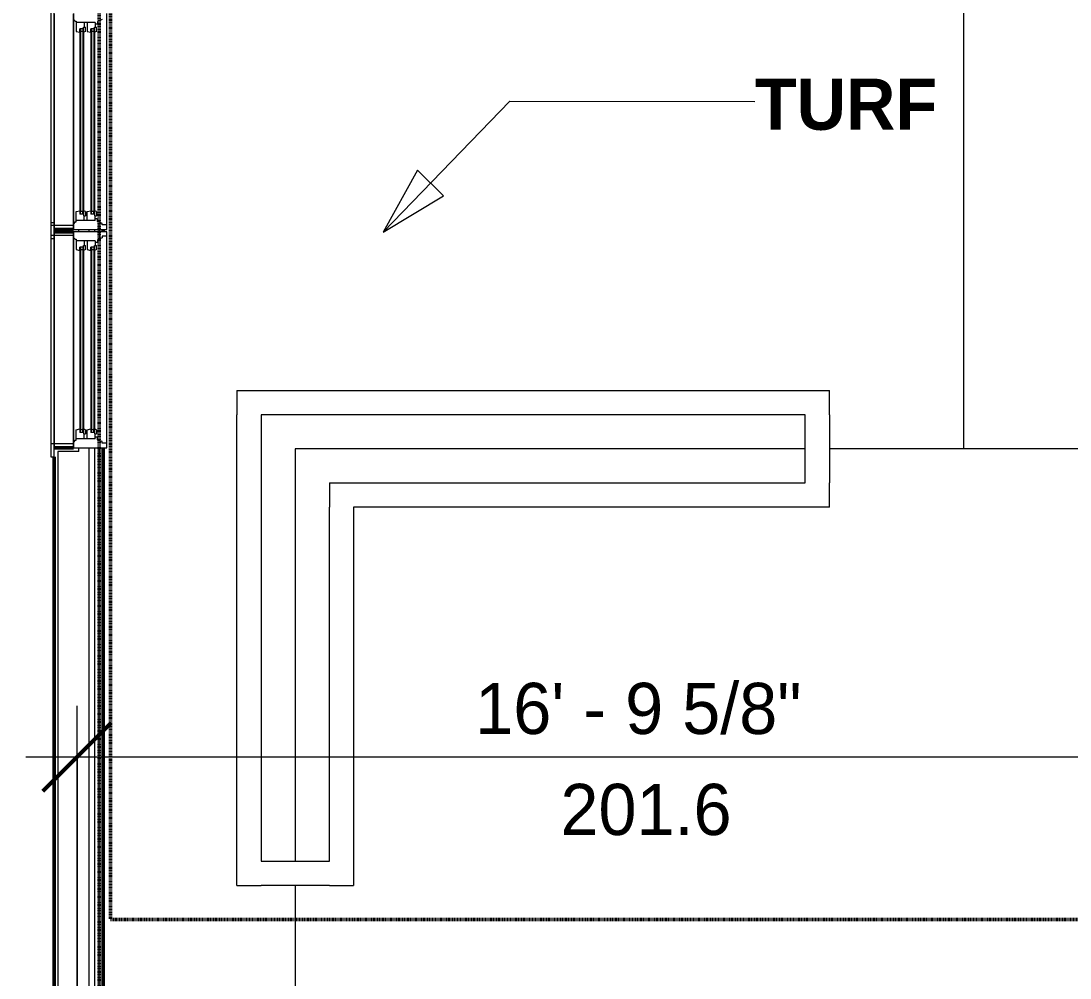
# Model space of a CAD drawing. Header units: inches. Extents: x -4266 to -1814, y 9706 to 12441.
# Drawn here: x -3415.8 to -3231.2, y 10841.1 to 11009.5 of the extents above; entities that cross this region are included whole.
import ezdxf

# ---------------------------------------------------------------- set-up
doc = ezdxf.new("R2010")
doc.units = ezdxf.units.IN
doc.header["$MEASUREMENT"] = 0
doc.linetypes.add('Dash 1_16_', pattern=[0.125, 0.0625, -0.0625])
for name, color, linetype, lineweight in [('A-ANNO-DIMS', 211, 'Continuous', 9), ('A-ANNO-DIMS-96', 211, 'Continuous', 9), ('A-FLOR-2', 10, 'Continuous', 13), ('A-GLAZ-1', 7, 'Continuous', 9), ('A-GLAZ-2', 50, 'Continuous', 20), ('A-WALL-3', 250, 'Continuous', 50), ('A-WALL-4', 10, 'Continuous', 13), ('C-PROP-LINE-2', 91, 'Dash 1_16_', 50), ('G-ANNO-TEXT', 231, 'Continuous', 9)]:
    doc.layers.add(name, color=color, linetype=linetype, lineweight=lineweight)
doc.styles.add('Century Gothic', font='ufonts.com_century-gothic.ttf', dxfattribs={"height": 9})
doc.styles.add('Century Gothic_B', font='GOTHICB.TTF', dxfattribs={"height": 9})
doc.dimstyles.new('OD__1_16__Tol__', dxfattribs={"dimscale": 12, "dimtxt": 9.397514, "dimasz": 1, "dimexe": 0.75, "dimexo": 0.5, "dimgap": 0.125, "dimtad": 1, "dimdec": 4, "dimrnd": 0.0625, "dimzin": 3, "dimdsep": 46, "dimlunit": 4, "dimtxsty": 'Century Gothic', "dimblk1": 'OBLIQUE', "dimblk2": 'OBLIQUE', "dimsah": 1, "dimcen": 0.09, "dimdle": 0.75, "dimazin": 0, "dimtfac": 1, "dimtdec": 4, "dimtix": 1, "dimtmove": 0, "dimatfit": 3, "dimfxl": 1, "dimtvp": 1, "dimtfill": 1, "dimfrac": 2, "dimtolj": 1, "dimtzin": 0, "dimarcsym": 2})

# ---------------------------------------------------------------- blocks, each defined once
blk = doc.blocks.new('DIMBLOCK1-FLOOR PLAN - 1ST FLOOR')
at = {"layer": 'A-ANNO-DIMS-96'}
for p, q in [((-3405.92, 10819.49), (-3405.92, 10888.99)), ((-3204.32, 10819.49), (-3204.32, 10888.99)), ((-3414.92, 10879.99), (-3204.32, 10879.99)), ((-3405.92, 10879.99), (-3405.92, 10819.49)), ((-3204.32, 10879.99), (-3204.32, 10819.49))]:
    blk.add_line(p, q, dxfattribs=at)
at = {"layer": 'A-ANNO-DIMS-96', "lineweight": 50}
for p, q in [((-3405.92, 10879.99), (-3399.92, 10885.99)), ((-3204.32, 10879.99), (-3198.32, 10885.99)), ((-3405.92, 10879.99), (-3411.92, 10873.99)), ((-3204.32, 10879.99), (-3210.32, 10873.99))]:
    blk.add_line(p, q, dxfattribs=at)
at = {"layer": 'A-ANNO-DIMS-96', "color": 0, "char_height": 9, "attachment_point": 1, "line_spacing_factor": 0.984502, "style": 'Century Gothic', "bg_fill": 3, "box_fill_scale": 1.25, "bg_fill_color": 256, "bg_fill_true_color": 13158600, "bg_fill_transparency": 0}
for s, insert, width in [('16\' - 9 5/8"', (-3335.85, 10893.02), 73.7481), ('201.6', (-3320.86, 10875.25), 37.7691)]:
    blk.add_mtext(s, dxfattribs=dict(at, insert=insert, width=width))
blk = doc.blocks.new('_Oblique')
at = {"color": 0, "linetype": 'ByBlock', "lineweight": -2}
blk.add_line((-0.5, -0.5), (0.5, 0.5), dxfattribs=at)
blk = doc.blocks.new('DIMBLOCK6-FLOOR PLAN - 1ST FLOOR')
at = {"layer": 'A-ANNO-DIMS-96'}
for p, q in [((-3829.32, 11540.99), (-3829.32, 10271.31)), ((-3829.32, 10280.31), (-3829.32, 11540.99)), ((-3338.72, 10282.79), (-3338.72, 10271.31)), ((-3338.72, 10280.31), (-3338.72, 10282.79)), ((-3838.32, 10280.31), (-3338.72, 10280.31))]:
    blk.add_line(p, q, dxfattribs=at)
at = {"layer": 'A-ANNO-DIMS-96', "lineweight": 50}
for p, q in [((-3829.32, 10280.31), (-3823.32, 10286.31)), ((-3338.72, 10280.31), (-3332.72, 10286.31)), ((-3829.32, 10280.31), (-3835.32, 10274.31)), ((-3338.72, 10280.31), (-3344.72, 10274.31))]:
    blk.add_line(p, q, dxfattribs=at)
at = {"layer": 'A-ANNO-DIMS-96', "color": 0, "char_height": 9, "attachment_point": 1, "line_spacing_factor": 0.984502, "style": 'Century Gothic', "bg_fill": 3, "box_fill_scale": 1.25, "bg_fill_color": 256, "bg_fill_true_color": 13158600, "bg_fill_transparency": 0}
for s, insert, width in [('40\' - 10 5/8"', (-3618.26, 10293.34), 82.1611), ('490.6', (-3599.76, 10275.58), 37.7691)]:
    blk.add_mtext(s, dxfattribs=dict(at, insert=insert, width=width))

msp = doc.modelspace()

# ---------------------------------------------------------------- linework, layer by layer
at = {"layer": 'A-FLOR-2'}
for p, q in [((-3249.92374, 11049.2894), (-3249.92374, 10934.1894)), ((-3213.92374, 10934.1894), (-3273.52374, 10934.1894))]:
    msp.add_line(p, q, dxfattribs=at)
at = {"layer": 'A-WALL-4'}
for p, q in [((-3273.52374, 10940.1894), (-3273.52374, 10944.4394)), ((-3277.77374, 10928.1894), (-3277.77374, 10940.1894)), ((-3273.52374, 10940.1894), (-3273.52374, 10928.1894)), ((-3273.52374, 10923.9394), (-3273.52374, 10928.1894))]:
    msp.add_line(p, q, dxfattribs=at)
at = {"layer": 'G-ANNO-TEXT'}
msp.add_line((-3329.76783, 10995.36196), (-3286.64675, 10995.32473), dxfattribs=at)

# ---------------------------------------------------------------- texts
at = {"layer": 'G-ANNO-TEXT', "insert": (-3286.64675, 10999.32709), "char_height": 9, "width": 32.724, "attachment_point": 1, "style": 'Century Gothic_B'}
msp.add_mtext('TURF', dxfattribs=at)

# ---------------------------------------------------------------- dimensions: what is measured, and where the dimension line sits
at = {"layer": 'A-ANNO-DIMS'}
dim = msp.add_linear_dim(base=(-3204.32374, 10879.98515), p1=(-3405.92374, 10813.4894), p2=(-3204.32374, 10813.4894), dimstyle='OD__1_16__Tol__', override={"dimpost": '<>\\X', "dimfxl": 201.6}, dxfattribs=at)
dim.commit()
dim.dimension.update_dxf_attribs({"geometry": 'DIMBLOCK1-FLOOR PLAN - 1ST FLOOR', "text_midpoint": (-3305.12374, 10879.98515)})

# ---------------------------------------------------------------- next in the draw order: dimensions: what is measured, and where the dimension line sits
dim = msp.add_linear_dim(base=(-3338.72374, 10280.30762), p1=(-3829.32374, 11546.9894), p2=(-3338.72374, 10288.7929), dimstyle='OD__1_16__Tol__', override={"dimpost": '<>\\X', "dimfxl": 1350.461691}, dxfattribs=at)
dim.commit()
dim.dimension.update_dxf_attribs({"geometry": 'DIMBLOCK6-FLOOR PLAN - 1ST FLOOR', "text_midpoint": (-3584.02374, 10280.30762)})

# ---------------------------------------------------------------- next in the draw order: linework, layer by layer
at = {"layer": 'A-FLOR-2'}
for p, q in [((-3277.77374, 10934.1894), (-3367.52374, 10934.1894)), ((-3367.52374, 10934.1894), (-3367.52374, 10861.6394)), ((-3367.52374, 10857.3894), (-3367.52374, 10822.4894))]:
    msp.add_line(p, q, dxfattribs=at)
at = {"layer": 'A-GLAZ-1'}
for p, q in [((-3410.54874, 11012.36361), (-3410.54874, 10971.21518)), ((-3409.92374, 10971.21518), (-3409.92374, 11012.36361)), ((-3409.92374, 11010.73861), (-3409.92374, 10972.84018)), ((-3406.54874, 10972.84018), (-3406.54874, 11010.73861)), ((-3405.29874, 11008.08236), (-3405.29874, 11007.48861)), ((-3404.92374, 11008.08236), (-3404.92374, 11007.48861)), ((-3403.36124, 11008.08236), (-3403.36124, 11007.48861)), ((-3402.98624, 11008.08236), (-3402.98624, 11007.48861)), ((-3405.42374, 11007.48861), (-3405.42374, 10976.09018)), ((-3404.92374, 11007.61361), (-3405.29874, 11007.61361)), ((-3405.29874, 11007.48861), (-3405.29874, 10976.09018)), ((-3404.92374, 11007.48861), (-3404.92374, 10976.09018)), ((-3404.79874, 11007.48861), (-3404.79874, 10976.09018)), ((-3403.48624, 11007.48861), (-3403.48624, 10976.09018)), ((-3402.98624, 11007.61361), (-3403.36124, 11007.61361)), ((-3403.36124, 11007.48861), (-3403.36124, 10976.09018)), ((-3402.98624, 11007.48861), (-3402.98624, 10976.09018)), ((-3402.86124, 11007.48861), (-3402.86124, 10976.09018)), ((-3405.29874, 10975.49643), (-3405.29874, 10976.09018)), ((-3404.92374, 10975.96518), (-3405.29874, 10975.96518)), ((-3404.92374, 10975.49643), (-3404.92374, 10976.09018)), ((-3403.36124, 10975.49643), (-3403.36124, 10976.09018)), ((-3402.98624, 10975.96518), (-3403.36124, 10975.96518)), ((-3402.98624, 10975.49643), (-3402.98624, 10976.09018)), ((-3409.92374, 10973.96361), (-3410.54874, 10973.96361)), ((-3410.54874, 10973.96361), (-3410.54874, 10932.81518)), ((-3409.92374, 10973.46518), (-3410.54874, 10973.46518)), ((-3409.92374, 10932.81518), (-3409.92374, 10973.96361)), ((-3406.54874, 10973.46518), (-3409.92374, 10973.46518)), ((-3409.92374, 10972.84018), (-3406.54874, 10972.84018)), ((-3409.92374, 10971.71361), (-3410.54874, 10971.71361)), ((-3410.54874, 10971.21518), (-3409.92374, 10971.21518)), ((-3406.54874, 10972.33861), (-3409.92374, 10972.33861)), ((-3409.92374, 10972.33861), (-3409.92374, 10934.44018)), ((-3406.54874, 10971.71361), (-3409.92374, 10971.71361)), ((-3406.54874, 10934.44018), (-3406.54874, 10972.33861)), ((-3405.42374, 10969.08861), (-3405.42374, 10937.69018)), ((-3405.29874, 10969.68236), (-3405.29874, 10969.08861)), ((-3404.92374, 10969.21361), (-3405.29874, 10969.21361)), ((-3405.29874, 10969.08861), (-3405.29874, 10937.69018)), ((-3404.92374, 10969.68236), (-3404.92374, 10969.08861)), ((-3404.92374, 10969.08861), (-3404.92374, 10937.69018)), ((-3404.79874, 10969.08861), (-3404.79874, 10937.69018)), ((-3403.48624, 10969.08861), (-3403.48624, 10937.69018)), ((-3403.36124, 10969.68236), (-3403.36124, 10969.08861)), ((-3402.98624, 10969.21361), (-3403.36124, 10969.21361)), ((-3403.36124, 10969.08861), (-3403.36124, 10937.69018)), ((-3402.98624, 10969.68236), (-3402.98624, 10969.08861)), ((-3402.98624, 10969.08861), (-3402.98624, 10937.69018)), ((-3402.86124, 10969.08861), (-3402.86124, 10937.69018)), ((-3405.29874, 10937.09643), (-3405.29874, 10937.69018)), ((-3404.92374, 10937.56518), (-3405.29874, 10937.56518)), ((-3404.92374, 10937.09643), (-3404.92374, 10937.69018)), ((-3403.36124, 10937.09643), (-3403.36124, 10937.69018)), ((-3402.98624, 10937.56518), (-3403.36124, 10937.56518)), ((-3402.98624, 10937.09643), (-3402.98624, 10937.69018)), ((-3409.92374, 10935.06518), (-3410.54874, 10935.06518)), ((-3406.54874, 10935.06518), (-3409.92374, 10935.06518)), ((-3409.92374, 10934.44018), (-3406.54874, 10934.44018)), ((-3410.54874, 10932.81518), (-3409.92374, 10932.81518))]:
    msp.add_line(p, q, dxfattribs=at)
at = {"layer": 'A-GLAZ-2'}
for p, q in [((-3406.54874, 11010.80111), (-3406.54874, 10972.77768)), ((-3406.26858, 11009.45736), (-3406.54874, 11009.79125)), ((-3401.48624, 11009.71393), (-3402.29874, 11009.39486)), ((-3400.67374, 10972.77768), (-3400.67374, 11010.80111)), ((-3406.26858, 11009.45736), (-3406.04874, 11009.45736)), ((-3406.04874, 11009.45736), (-3406.04874, 11007.64486)), ((-3402.73624, 11009.20736), (-3406.04874, 11009.20736)), ((-3404.79874, 11008.08236), (-3405.42374, 11008.08236)), ((-3405.42374, 11007.48861), (-3405.42374, 11008.08236)), ((-3404.79874, 11008.36361), (-3404.45499, 11008.36361)), ((-3404.79874, 11007.49174), (-3404.79874, 11008.36361)), ((-3404.67374, 11009.20736), (-3404.67374, 11008.36361)), ((-3404.45499, 11007.64486), (-3404.45499, 11008.36361)), ((-3404.11124, 11009.20736), (-3404.11124, 11007.64486)), ((-3402.86124, 11008.08236), (-3403.48624, 11008.08236)), ((-3403.48624, 11007.48861), (-3403.48624, 11008.08236)), ((-3402.86124, 11008.36361), (-3402.51749, 11008.36361)), ((-3402.86124, 11007.49174), (-3402.86124, 11008.36361)), ((-3402.73624, 11009.20736), (-3402.73624, 11008.36361)), ((-3402.29874, 11008.92611), (-3402.73624, 11008.92611)), ((-3402.51749, 11007.64486), (-3402.51749, 11008.36361)), ((-3402.29874, 11009.39486), (-3402.29874, 11008.92611)), ((-3406.04874, 11007.64486), (-3405.42374, 11007.48861)), ((-3404.45499, 11007.64486), (-3404.79874, 11007.49174)), ((-3404.11124, 11007.64486), (-3403.48624, 11007.48861)), ((-3402.51749, 11007.64486), (-3402.86124, 11007.49174)), ((-3406.04874, 10975.93393), (-3405.42374, 10976.09018)), ((-3406.04874, 10974.12143), (-3406.04874, 10975.93393)), ((-3405.42374, 10976.09018), (-3405.42374, 10975.49643)), ((-3404.79874, 10975.49643), (-3405.42374, 10975.49643)), ((-3404.45499, 10975.93393), (-3404.79874, 10976.08705)), ((-3404.79874, 10976.08705), (-3404.79874, 10975.21518)), ((-3404.79874, 10975.21518), (-3404.45499, 10975.21518)), ((-3404.67374, 10974.37143), (-3404.67374, 10975.21518)), ((-3404.45499, 10975.93393), (-3404.45499, 10975.21518)), ((-3404.11124, 10975.93393), (-3403.48624, 10976.09018)), ((-3404.11124, 10974.37143), (-3404.11124, 10975.93393)), ((-3403.48624, 10976.09018), (-3403.48624, 10975.49643)), ((-3402.86124, 10975.49643), (-3403.48624, 10975.49643)), ((-3402.51749, 10975.93393), (-3402.86124, 10976.08705)), ((-3402.86124, 10976.08705), (-3402.86124, 10975.21518)), ((-3402.86124, 10975.21518), (-3402.51749, 10975.21518)), ((-3402.73624, 10974.37143), (-3402.73624, 10975.21518)), ((-3402.29874, 10974.65268), (-3402.73624, 10974.65268)), ((-3402.51749, 10975.93393), (-3402.51749, 10975.21518)), ((-3402.29874, 10974.18393), (-3402.29874, 10974.65268)), ((-3406.26858, 10974.12143), (-3406.54874, 10973.78755)), ((-3406.54874, 10972.77768), (-3400.67374, 10972.77768)), ((-3406.26858, 10974.12143), (-3406.04874, 10974.12143)), ((-3402.73624, 10974.37143), (-3406.04874, 10974.37143)), ((-3401.48624, 10973.86486), (-3402.29874, 10974.18393)), ((-3402.04874, 10972.40111), (-3402.04874, 10973.90111)), ((-3402.04874, 10972.77768), (-3402.04874, 10971.27768)), ((-3401.48624, 10973.59018), (-3401.48624, 10973.86486)), ((-3400.67374, 10973.59018), (-3401.48624, 10973.59018)), ((-3400.67374, 10972.40111), (-3406.54874, 10972.40111)), ((-3406.54874, 10972.40111), (-3406.54874, 10934.37768)), ((-3406.26858, 10971.05736), (-3406.54874, 10971.39125)), ((-3406.26858, 10971.05736), (-3406.04874, 10971.05736)), ((-3406.04874, 10971.05736), (-3406.04874, 10969.24486)), ((-3402.73624, 10970.80736), (-3406.04874, 10970.80736)), ((-3404.67374, 10970.80736), (-3404.67374, 10969.96361)), ((-3404.11124, 10970.80736), (-3404.11124, 10969.24486)), ((-3402.73624, 10970.80736), (-3402.73624, 10969.96361)), ((-3401.48624, 10971.31393), (-3402.29874, 10970.99486)), ((-3402.29874, 10970.99486), (-3402.29874, 10970.52611)), ((-3401.48624, 10971.58861), (-3401.48624, 10971.31393)), ((-3400.67374, 10971.58861), (-3401.48624, 10971.58861)), ((-3400.67374, 10934.37768), (-3400.67374, 10972.40111)), ((-3406.04874, 10969.24486), (-3405.42374, 10969.08861)), ((-3404.79874, 10969.68236), (-3405.42374, 10969.68236)), ((-3405.42374, 10969.08861), (-3405.42374, 10969.68236)), ((-3404.79874, 10969.96361), (-3404.45499, 10969.96361)), ((-3404.79874, 10969.09174), (-3404.79874, 10969.96361)), ((-3404.45499, 10969.24486), (-3404.79874, 10969.09174)), ((-3404.45499, 10969.24486), (-3404.45499, 10969.96361)), ((-3404.11124, 10969.24486), (-3403.48624, 10969.08861)), ((-3402.86124, 10969.68236), (-3403.48624, 10969.68236)), ((-3403.48624, 10969.08861), (-3403.48624, 10969.68236)), ((-3402.86124, 10969.96361), (-3402.51749, 10969.96361)), ((-3402.86124, 10969.09174), (-3402.86124, 10969.96361)), ((-3402.51749, 10969.24486), (-3402.86124, 10969.09174)), ((-3402.29874, 10970.52611), (-3402.73624, 10970.52611)), ((-3402.51749, 10969.24486), (-3402.51749, 10969.96361)), ((-3406.04874, 10937.53393), (-3405.42374, 10937.69018)), ((-3405.42374, 10937.69018), (-3405.42374, 10937.09643)), ((-3404.45499, 10937.53393), (-3404.79874, 10937.68705)), ((-3404.79874, 10937.68705), (-3404.79874, 10936.81518)), ((-3404.11124, 10937.53393), (-3403.48624, 10937.69018)), ((-3403.48624, 10937.69018), (-3403.48624, 10937.09643)), ((-3402.51749, 10937.53393), (-3402.86124, 10937.68705)), ((-3402.86124, 10937.68705), (-3402.86124, 10936.81518)), ((-3406.26858, 10935.72143), (-3406.54874, 10935.38755)), ((-3406.26858, 10935.72143), (-3406.04874, 10935.72143)), ((-3406.04874, 10935.72143), (-3406.04874, 10937.53393)), ((-3402.73624, 10935.97143), (-3406.04874, 10935.97143)), ((-3404.79874, 10937.09643), (-3405.42374, 10937.09643)), ((-3404.79874, 10936.81518), (-3404.45499, 10936.81518)), ((-3404.67374, 10935.97143), (-3404.67374, 10936.81518)), ((-3404.45499, 10937.53393), (-3404.45499, 10936.81518)), ((-3404.11124, 10935.97143), (-3404.11124, 10937.53393)), ((-3402.86124, 10937.09643), (-3403.48624, 10937.09643)), ((-3402.86124, 10936.81518), (-3402.51749, 10936.81518)), ((-3402.73624, 10935.97143), (-3402.73624, 10936.81518)), ((-3402.29874, 10936.25268), (-3402.73624, 10936.25268)), ((-3402.51749, 10937.53393), (-3402.51749, 10936.81518)), ((-3402.29874, 10935.78393), (-3402.29874, 10936.25268)), ((-3401.48624, 10935.46486), (-3402.29874, 10935.78393)), ((-3406.54874, 10934.37768), (-3400.67374, 10934.37768)), ((-3402.04874, 10934.37768), (-3402.04874, 10932.87768)), ((-3401.48624, 10935.19018), (-3401.48624, 10935.46486)), ((-3400.67374, 10935.19018), (-3401.48624, 10935.19018))]:
    msp.add_line(p, q, dxfattribs=at)
at = {"layer": 'A-WALL-3'}
for p, q in [((-3406.54874, 10972.77768), (-3409.92374, 10972.77768)), ((-3401.29874, 10972.40111), (-3401.29874, 10972.77768)), ((-3409.92374, 10972.40111), (-3406.54874, 10972.40111)), ((-3406.54874, 10934.37768), (-3409.92374, 10934.37768)), ((-3401.29874, 10822.4894), (-3401.29874, 10934.37768)), ((-3409.92374, 10932.81518), (-3409.92374, 10813.8644))]:
    msp.add_line(p, q, dxfattribs=at)
at = {"layer": 'A-WALL-4'}
for p, q in [((-3405.61124, 10972.40111), (-3405.61124, 10972.77768)), ((-3403.79874, 10972.40111), (-3403.79874, 10972.77768)), ((-3402.79874, 10972.40111), (-3402.79874, 10972.77768)), ((-3402.04874, 10972.40111), (-3402.04874, 10972.77768)), ((-3377.77374, 10944.4394), (-3273.52374, 10944.4394)), ((-3377.77374, 10944.4394), (-3377.77374, 10940.1894)), ((-3377.77374, 10857.3894), (-3377.77374, 10940.1894)), ((-3277.77374, 10940.1894), (-3373.52374, 10940.1894)), ((-3373.52374, 10940.1894), (-3373.52374, 10861.6394)), ((-3405.61124, 10933.75268), (-3405.61124, 10934.37768)), ((-3403.79874, 10819.9894), (-3403.79874, 10934.37768)), ((-3402.79874, 10820.9894), (-3402.79874, 10934.37768)), ((-3402.04874, 10821.7394), (-3402.04874, 10934.37768)), ((-3409.29874, 10933.75268), (-3409.29874, 10814.4894)), ((-3405.61124, 10933.75268), (-3409.29874, 10933.75268)), ((-3361.52374, 10928.1894), (-3277.77374, 10928.1894)), ((-3361.52374, 10928.1894), (-3361.52374, 10923.9394)), ((-3361.52374, 10861.6394), (-3361.52374, 10923.9394)), ((-3273.52374, 10923.9394), (-3357.27374, 10923.9394)), ((-3357.27374, 10923.9394), (-3357.27374, 10857.3894)), ((-3373.52374, 10861.6394), (-3361.52374, 10861.6394)), ((-3377.77374, 10857.3894), (-3373.52374, 10857.3894)), ((-3361.52374, 10857.3894), (-3373.52374, 10857.3894)), ((-3361.52374, 10857.3894), (-3357.27374, 10857.3894))]:
    msp.add_line(p, q, dxfattribs=at)
at = {"layer": 'C-PROP-LINE-2'}
for p, q in [((-3402.04874, 11277.2894), (-3402.04874, 10821.4894)), ((-3400.04874, 11247.3894), (-3400.04874, 10851.3894)), ((-2067.92374, 10851.3894), (-3400.04874, 10851.3894))]:
    msp.add_line(p, q, dxfattribs=at)
at = {"layer": 'G-ANNO-TEXT'}
for p, q in [((-3352.06573, 10972.34477), (-3329.76783, 10995.36196)), ((-3346.02561, 10983.20091), (-3352.06573, 10972.34477)), ((-3341.40677, 10978.7264), (-3346.02561, 10983.20091)), ((-3352.06573, 10972.34477), (-3341.40677, 10978.7264))]:
    msp.add_line(p, q, dxfattribs=at)

doc.saveas('drawing.dxf')
